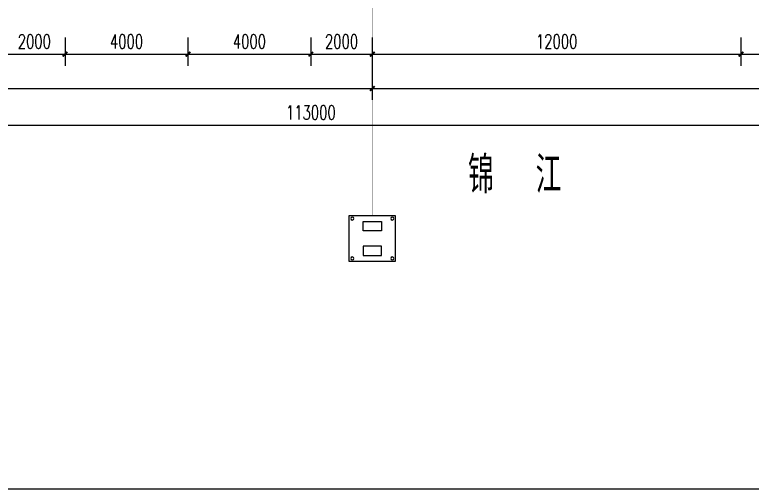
# Model space of a CAD drawing. Extents: x 1332 to 175445, y 256143 to 386027.
# Drawn here: x 92366 to 116371, y 307907 to 323368 of the extents above; entities that cross this region are included whole.
import ezdxf

# ---------------------------------------------------------------- set-up
doc = ezdxf.new("R2010")
doc.units = 0
doc.header["$LTSCALE"] = 10
doc.header["$MEASUREMENT"] = 0
doc.linetypes.add('DASH', pattern=[0.35, 0.25, -0.1])
for name, color, linetype in [('00-园建', 4, 'Continuous'), ('DIM_LEAD', 3, 'Continuous'), ('PUB_DIM', 3, 'Continuous'), ('型钢', 6, 'Continuous')]:
    doc.layers.add(name, color=color, linetype=linetype)
doc.styles.add('_TCH_DIM_T3', font='SIMPLEX', dxfattribs={"width": 0.705882, "bigfont": 'GBCBIG'})
doc.styles.add('PALMstyle', font='HAIWENRS', dxfattribs={"width": 0.7, "bigfont": 'HZTXT'})
doc.dimstyles.new('_TCH_ARCH&&150', dxfattribs={"dimtxt": 446.25, "dimasz": 150, "dimexe": 375, "dimexo": 450, "dimgap": 189.375, "dimtad": 1, "dimdec": 0, "dimrnd": 5, "dimzin": 0, "dimdsep": 46, "dimtxsty": '_TCH_DIM_T3', "dimblk": 'ARCHTICK', "dimcen": 0.09, "dimclrt": 7, "dimazin": 2, "dimtfac": 1, "dimtdec": 0, "dimtix": 1, "dimtmove": 2, "dimatfit": 3, "dimfxl": 0, "dimtolj": 1, "dimtzin": 0, "dimarcsym": 0})

# ---------------------------------------------------------------- blocks, each defined once
blk = doc.blocks.new('dz')
at = {"layer": '00-园建'}
for points in [[(0, 0), (1500, 0), (1500, 1500), (0, 1500)], [(450, 1300), (450, 1000), (1050, 1000), (1050, 1300)], [(450, 200), (450, 500), (1050, 500), (1050, 200)]]:
    blk.add_lwpolyline(points, close=True, dxfattribs=at)
for centre in [(100, 1400), (1400, 1400), (100, 100), (1400, 100)]:
    blk.add_circle(centre, 50, dxfattribs=at)
blk = doc.blocks.new('_ArchTick')
at = {"color": 0, "linetype": 'ByBlock', "const_width": 0.4}
blk.add_lwpolyline([(-0.5, -0.5), (0.5, 0.5)], dxfattribs=at)
blk = doc.blocks.new('*D129')
at = {"layer": 'Defpoints', "color": 0, "transparency": 16777216}
for p in [(92003, 323077), (94003, 323077), (94003, 322083)]:
    blk.add_point(p, dxfattribs=at)
at = {"layer": 'PUB_DIM', "color": 0, "lineweight": -2, "transparency": 16777216}
for p, q in [((92003, 322627), (92003, 321708)), ((94003, 322627), (94003, 321708)), ((92003, 322083), (94003, 322083))]:
    blk.add_line(p, q, dxfattribs=at)
at = {"layer": 'PUB_DIM', "color": 0, "lineweight": -2, "transparency": 16777216, "xscale": 150, "yscale": 150, "zscale": 150, "rotation": 180}
blk.add_blockref('_ArchTick', (92003, 322083), dxfattribs=at)
at = {"layer": 'PUB_DIM', "color": 0, "lineweight": -2, "transparency": 16777216, "xscale": 150, "yscale": 150, "zscale": 150}
blk.add_blockref('_ArchTick', (94003, 322083), dxfattribs=at)
at = {"layer": 'PUB_DIM', "color": 7, "transparency": 16777216, "insert": (93003, 322496), "char_height": 446.2, "attachment_point": 5, "style": '_TCH_DIM_T3'}
blk.add_mtext('\\A1;2000', dxfattribs=at)
blk = doc.blocks.new('*D130')
at = {"layer": 'Defpoints', "color": 0, "transparency": 16777216}
for p in [(94003, 323077), (98003, 323077), (98003, 322083)]:
    blk.add_point(p, dxfattribs=at)
at = {"layer": 'PUB_DIM', "color": 0, "lineweight": -2, "transparency": 16777216}
for p, q in [((94003, 322627), (94003, 321708)), ((98003, 322627), (98003, 321708)), ((94003, 322083), (98003, 322083))]:
    blk.add_line(p, q, dxfattribs=at)
at = {"layer": 'PUB_DIM', "color": 0, "lineweight": -2, "transparency": 16777216, "xscale": 150, "yscale": 150, "zscale": 150, "rotation": 180}
blk.add_blockref('_ArchTick', (94003, 322083), dxfattribs=at)
at = {"layer": 'PUB_DIM', "color": 0, "lineweight": -2, "transparency": 16777216, "xscale": 150, "yscale": 150, "zscale": 150}
blk.add_blockref('_ArchTick', (98003, 322083), dxfattribs=at)
at = {"layer": 'PUB_DIM', "color": 7, "transparency": 16777216, "insert": (96003, 322496), "char_height": 446.2, "attachment_point": 5, "style": '_TCH_DIM_T3'}
blk.add_mtext('\\A1;4000', dxfattribs=at)
blk = doc.blocks.new('*D131')
at = {"layer": 'Defpoints', "color": 0, "transparency": 16777216}
for p in [(98003, 323077), (102003, 323077), (102003, 322083)]:
    blk.add_point(p, dxfattribs=at)
at = {"layer": 'PUB_DIM', "color": 0, "lineweight": -2, "transparency": 16777216}
for p, q in [((98003, 322627), (98003, 321708)), ((102003, 322627), (102003, 321708)), ((98003, 322083), (102003, 322083))]:
    blk.add_line(p, q, dxfattribs=at)
at = {"layer": 'PUB_DIM', "color": 0, "lineweight": -2, "transparency": 16777216, "xscale": 150, "yscale": 150, "zscale": 150, "rotation": 180}
blk.add_blockref('_ArchTick', (98003, 322083), dxfattribs=at)
at = {"layer": 'PUB_DIM', "color": 0, "lineweight": -2, "transparency": 16777216, "xscale": 150, "yscale": 150, "zscale": 150}
blk.add_blockref('_ArchTick', (102003, 322083), dxfattribs=at)
at = {"layer": 'PUB_DIM', "color": 7, "transparency": 16777216, "insert": (100003, 322496), "char_height": 446.2, "attachment_point": 5, "style": '_TCH_DIM_T3'}
blk.add_mtext('\\A1;4000', dxfattribs=at)
blk = doc.blocks.new('*D132')
at = {"layer": 'Defpoints', "color": 0, "transparency": 16777216}
for p in [(102003, 323077), (104003, 323077), (104003, 322083)]:
    blk.add_point(p, dxfattribs=at)
at = {"layer": 'PUB_DIM', "color": 0, "lineweight": -2, "transparency": 16777216}
for p, q in [((102003, 322627), (102003, 321708)), ((104003, 322627), (104003, 321708)), ((102003, 322083), (104003, 322083))]:
    blk.add_line(p, q, dxfattribs=at)
at = {"layer": 'PUB_DIM', "color": 0, "lineweight": -2, "transparency": 16777216, "xscale": 150, "yscale": 150, "zscale": 150, "rotation": 180}
blk.add_blockref('_ArchTick', (102003, 322083), dxfattribs=at)
at = {"layer": 'PUB_DIM', "color": 0, "lineweight": -2, "transparency": 16777216, "xscale": 150, "yscale": 150, "zscale": 150}
blk.add_blockref('_ArchTick', (104003, 322083), dxfattribs=at)
at = {"layer": 'PUB_DIM', "color": 7, "transparency": 16777216, "insert": (103003, 322496), "char_height": 446.2, "attachment_point": 5, "style": '_TCH_DIM_T3'}
blk.add_mtext('\\A1;2000', dxfattribs=at)
blk = doc.blocks.new('*D133')
at = {"layer": 'Defpoints', "color": 0, "transparency": 16777216}
for p in [(104003, 323077), (116003, 323077), (116003, 322083)]:
    blk.add_point(p, dxfattribs=at)
at = {"layer": 'PUB_DIM', "color": 0, "lineweight": -2, "transparency": 16777216}
for p, q in [((104003, 322627), (104003, 321708)), ((116003, 322627), (116003, 321708)), ((104003, 322083), (116003, 322083))]:
    blk.add_line(p, q, dxfattribs=at)
at = {"layer": 'PUB_DIM', "color": 0, "lineweight": -2, "transparency": 16777216, "xscale": 150, "yscale": 150, "zscale": 150, "rotation": 180}
blk.add_blockref('_ArchTick', (104003, 322083), dxfattribs=at)
at = {"layer": 'PUB_DIM', "color": 0, "lineweight": -2, "transparency": 16777216, "xscale": 150, "yscale": 150, "zscale": 150}
blk.add_blockref('_ArchTick', (116003, 322083), dxfattribs=at)
at = {"layer": 'PUB_DIM', "color": 7, "transparency": 16777216, "insert": (110003, 322496), "char_height": 446.2, "attachment_point": 5, "style": '_TCH_DIM_T3'}
blk.add_mtext('\\A1;12000', dxfattribs=at)
blk = doc.blocks.new('*D134')
at = {"layer": 'Defpoints', "color": 0, "transparency": 16777216}
for p in [(116003, 323077), (128003, 323077), (128003, 322083)]:
    blk.add_point(p, dxfattribs=at)
at = {"layer": 'PUB_DIM', "color": 0, "lineweight": -2, "transparency": 16777216}
for p, q in [((116003, 322627), (116003, 321708)), ((128003, 322627), (128003, 321708)), ((116003, 322083), (128003, 322083))]:
    blk.add_line(p, q, dxfattribs=at)
at = {"layer": 'PUB_DIM', "color": 0, "lineweight": -2, "transparency": 16777216, "xscale": 150, "yscale": 150, "zscale": 150, "rotation": 180}
blk.add_blockref('_ArchTick', (116003, 322083), dxfattribs=at)
at = {"layer": 'PUB_DIM', "color": 0, "lineweight": -2, "transparency": 16777216, "xscale": 150, "yscale": 150, "zscale": 150}
blk.add_blockref('_ArchTick', (128003, 322083), dxfattribs=at)
at = {"layer": 'PUB_DIM', "color": 7, "transparency": 16777216, "insert": (122003, 322496), "char_height": 446.2, "attachment_point": 5, "style": '_TCH_DIM_T3'}
blk.add_mtext('\\A1;12000', dxfattribs=at)
blk = doc.blocks.new('*D138')
at = {"layer": 'Defpoints', "color": 0, "transparency": 16777216}
for p in [(45503, 323077), (104003, 323077), (104003, 320966)]:
    blk.add_point(p, dxfattribs=at)
at = {"layer": 'PUB_DIM', "color": 0, "lineweight": -2, "transparency": 16777216}
for p, q in [((45503, 322627), (45503, 320591)), ((104003, 322627), (104003, 320591)), ((45503, 320966), (104003, 320966))]:
    blk.add_line(p, q, dxfattribs=at)
at = {"layer": 'PUB_DIM', "color": 0, "lineweight": -2, "transparency": 16777216, "xscale": 150, "yscale": 150, "zscale": 150, "rotation": 180}
blk.add_blockref('_ArchTick', (45503, 320966), dxfattribs=at)
at = {"layer": 'PUB_DIM', "color": 0, "lineweight": -2, "transparency": 16777216, "xscale": 150, "yscale": 150, "zscale": 150}
blk.add_blockref('_ArchTick', (104003, 320966), dxfattribs=at)
at = {"layer": 'PUB_DIM', "color": 7, "transparency": 16777216, "insert": (74753, 321379), "char_height": 446.2, "attachment_point": 5, "style": '_TCH_DIM_T3'}
blk.add_mtext('\\A1;58500', dxfattribs=at)
blk = doc.blocks.new('*D139')
at = {"layer": 'Defpoints', "color": 0, "transparency": 16777216}
for p in [(104003, 323077), (158503, 323077), (158503, 320966)]:
    blk.add_point(p, dxfattribs=at)
at = {"layer": 'PUB_DIM', "color": 0, "lineweight": -2, "transparency": 16777216}
for p, q in [((104003, 322627), (104003, 320591)), ((158503, 322627), (158503, 320591)), ((104003, 320966), (158503, 320966))]:
    blk.add_line(p, q, dxfattribs=at)
at = {"layer": 'PUB_DIM', "color": 0, "lineweight": -2, "transparency": 16777216, "xscale": 150, "yscale": 150, "zscale": 150, "rotation": 180}
blk.add_blockref('_ArchTick', (104003, 320966), dxfattribs=at)
at = {"layer": 'PUB_DIM', "color": 0, "lineweight": -2, "transparency": 16777216, "xscale": 150, "yscale": 150, "zscale": 150}
blk.add_blockref('_ArchTick', (158503, 320966), dxfattribs=at)
at = {"layer": 'PUB_DIM', "color": 7, "transparency": 16777216, "insert": (131253, 321379), "char_height": 446.2, "attachment_point": 5, "style": '_TCH_DIM_T3'}
blk.add_mtext('\\A1;54500', dxfattribs=at)
blk = doc.blocks.new('*D140')
at = {"layer": 'Defpoints', "color": 0, "transparency": 16777216}
for p in [(45503, 321262), (158503, 321262), (158503, 319770)]:
    blk.add_point(p, dxfattribs=at)
at = {"layer": 'PUB_DIM', "color": 0, "lineweight": -2, "transparency": 16777216}
for p, q in [((45503, 320812), (45503, 319395)), ((158503, 320812), (158503, 319395)), ((45503, 319770), (158503, 319770))]:
    blk.add_line(p, q, dxfattribs=at)
at = {"layer": 'PUB_DIM', "color": 0, "lineweight": -2, "transparency": 16777216, "xscale": 150, "yscale": 150, "zscale": 150, "rotation": 180}
blk.add_blockref('_ArchTick', (45503, 319770), dxfattribs=at)
at = {"layer": 'PUB_DIM', "color": 0, "lineweight": -2, "transparency": 16777216, "xscale": 150, "yscale": 150, "zscale": 150}
blk.add_blockref('_ArchTick', (158503, 319770), dxfattribs=at)
at = {"layer": 'PUB_DIM', "color": 7, "transparency": 16777216, "insert": (102003, 320183), "char_height": 446.2, "attachment_point": 5, "style": '_TCH_DIM_T3'}
blk.add_mtext('\\A1;113000', dxfattribs=at)

msp = doc.modelspace()

# ---------------------------------------------------------------- linework, layer by layer
at = {"layer": '00-园建', "linetype": 'DASH', "const_width": 10, "elevation": -36503}
msp.add_lwpolyline([(104003.3, 316827.3), (104003.3, 327577.3)], dxfattribs=at)
at = {"layer": '型钢'}
msp.add_lwpolyline([(21985.1, 353461.9), (175445.1, 353461.9), (175445.1, 307907.1), (21985.1, 307907.1)], close=True, dxfattribs=at)

# ---------------------------------------------------------------- block references
at = {"layer": '00-园建', "xscale": -1, "rotation": 359.9999999999292}
msp.add_blockref('dz', (104753.3, 315327.3, -36503), dxfattribs=at)

# ---------------------------------------------------------------- texts
at = {"layer": 'DIM_LEAD', "color": 7, "style": 'PALMstyle', "width": 0.7}
for s, p in [('锦', (107121, 317552.3)), ('江', (109317.9, 317552.3))]:
    msp.add_text(s, height=1200, dxfattribs=at).set_placement(p)

# ---------------------------------------------------------------- dimensions: what is measured, and where the dimension line sits
at = {"layer": 'PUB_DIM'}
for p1, p2, distance, picture, middle in [((45503.3, 323077.3), (104003.3, 323077.3), -2110.9, '*D138', (74753.3, 321378.8)), ((92003.3, 323077.3), (94003.3, 323077.3), -994, '*D129', (93003.3, 322495.8)), ((94003.3, 323077.3), (98003.3, 323077.3), -994, '*D130', (96003.3, 322495.8)), ((98003.3, 323077.3), (102003.3, 323077.3), -994, '*D131', (100003.3, 322495.8)), ((102003.3, 323077.3), (104003.3, 323077.3), -994, '*D132', (103003.3, 322495.8)), ((104003.3, 323077.3), (116003.3, 323077.3), -994, '*D133', (110003.3, 322495.8)), ((104003.3, 323077.3), (158503.3, 323077.3), -2110.9, '*D139', (131253.3, 321378.8)), ((116003.3, 323077.3), (128003.3, 323077.3), -994, '*D134', (122003.3, 322495.8)), ((45503.3, 321261.6), (158503.3, 321261.6), -1491.3, '*D140', (102003.3, 320182.8))]:
    dim = msp.add_aligned_dim(p1=p1, p2=p2, distance=distance, dimstyle='_TCH_ARCH&&150', dxfattribs=at)
    dim.commit()
    dim.dimension.update_dxf_attribs({"geometry": picture, "text_midpoint": middle})

doc.saveas('drawing.dxf')
